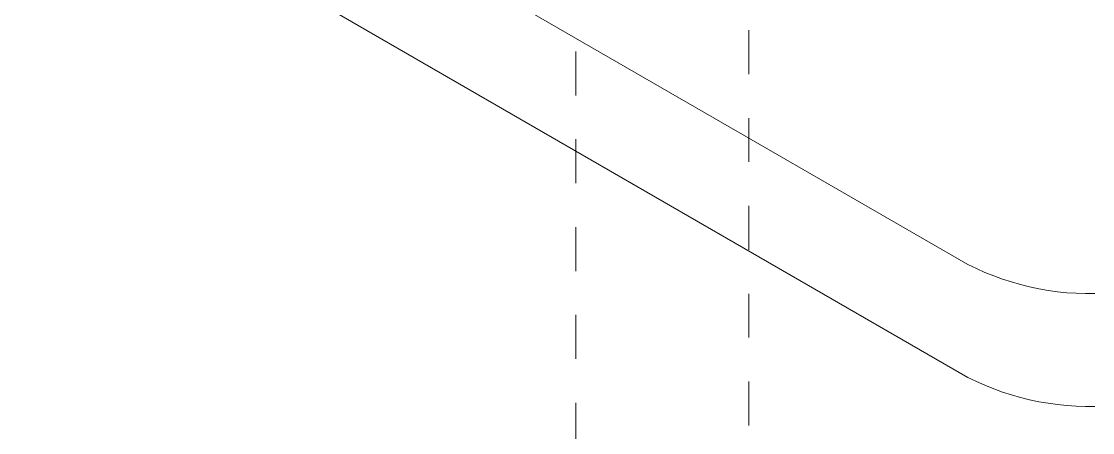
# Model space of a CAD drawing. Header units: inches. Extents: x -14 to 184, y -4 to 134.
# Drawn here: x 108.541 to 110.98, y 55.905 to 56.841 of the extents above; entities that cross this region are included whole.
import ezdxf

# ---------------------------------------------------------------- set-up
doc = ezdxf.new("R2010")
doc.units = ezdxf.units.IN
doc.linetypes.add('HIDDEN', pattern=[1.905, 1.27, -0.635])
doc.layers.add('ZANO_R', color=7, linetype='Continuous', lineweight=0)
doc.layers.add('ZANO_R_przerywana', color=250, linetype='HIDDEN', lineweight=0)

msp = doc.modelspace()

# ---------------------------------------------------------------- linework, layer by layer
at = {"layer": 'ZANO_R'}
for p, q in [((98.72528, 63.19872), (110.69599, 56.28743)), ((110.69599, 56.03027), (98.72528, 62.94156)), ((110.71524, 56.27808), (110.69599, 56.28743)), ((110.7348, 56.26941), (110.71524, 56.27808)), ((110.75465, 56.26142), (110.7348, 56.26941)), ((110.77477, 56.25413), (110.75465, 56.26142)), ((110.79512, 56.24754), (110.77477, 56.25413)), ((110.8157, 56.24167), (110.79512, 56.24754)), ((110.83647, 56.23651), (110.8157, 56.24167)), ((110.8574, 56.23208), (110.83647, 56.23651)), ((110.87847, 56.22838), (110.8574, 56.23208)), ((110.89967, 56.22541), (110.87847, 56.22838)), ((110.92095, 56.22318), (110.89967, 56.22541)), ((110.94229, 56.22169), (110.92095, 56.22318)), ((110.96368, 56.22095), (110.94229, 56.22169)), ((110.98508, 56.22095), (110.96368, 56.22095)), ((110.71524, 56.02092), (110.69599, 56.03027)), ((110.7348, 56.01225), (110.71524, 56.02092)), ((110.75465, 56.00426), (110.7348, 56.01225)), ((110.77477, 55.99697), (110.75465, 56.00426)), ((110.79512, 55.99038), (110.77477, 55.99697)), ((110.8157, 55.9845), (110.79512, 55.99038)), ((110.83647, 55.97935), (110.8157, 55.9845)), ((110.8574, 55.97491), (110.83647, 55.97935)), ((110.87847, 55.97121), (110.8574, 55.97491)), ((110.89967, 55.96824), (110.87847, 55.97121)), ((110.92095, 55.96602), (110.89967, 55.96824)), ((110.94229, 55.96453), (110.92095, 55.96602)), ((110.96368, 55.96379), (110.94229, 55.96453)), ((110.98508, 55.96379), (110.96368, 55.96379))]:
    msp.add_line(p, q, dxfattribs=at)
at = {"layer": 'ZANO_R_przerywana', "ltscale": 0.05}
for p, q in [((109.80317, 53.47238), (109.80317, 57.22081)), ((110.19687, 57.22081), (110.19687, 53.47238))]:
    msp.add_line(p, q, dxfattribs=at)

doc.saveas('drawing.dxf')
